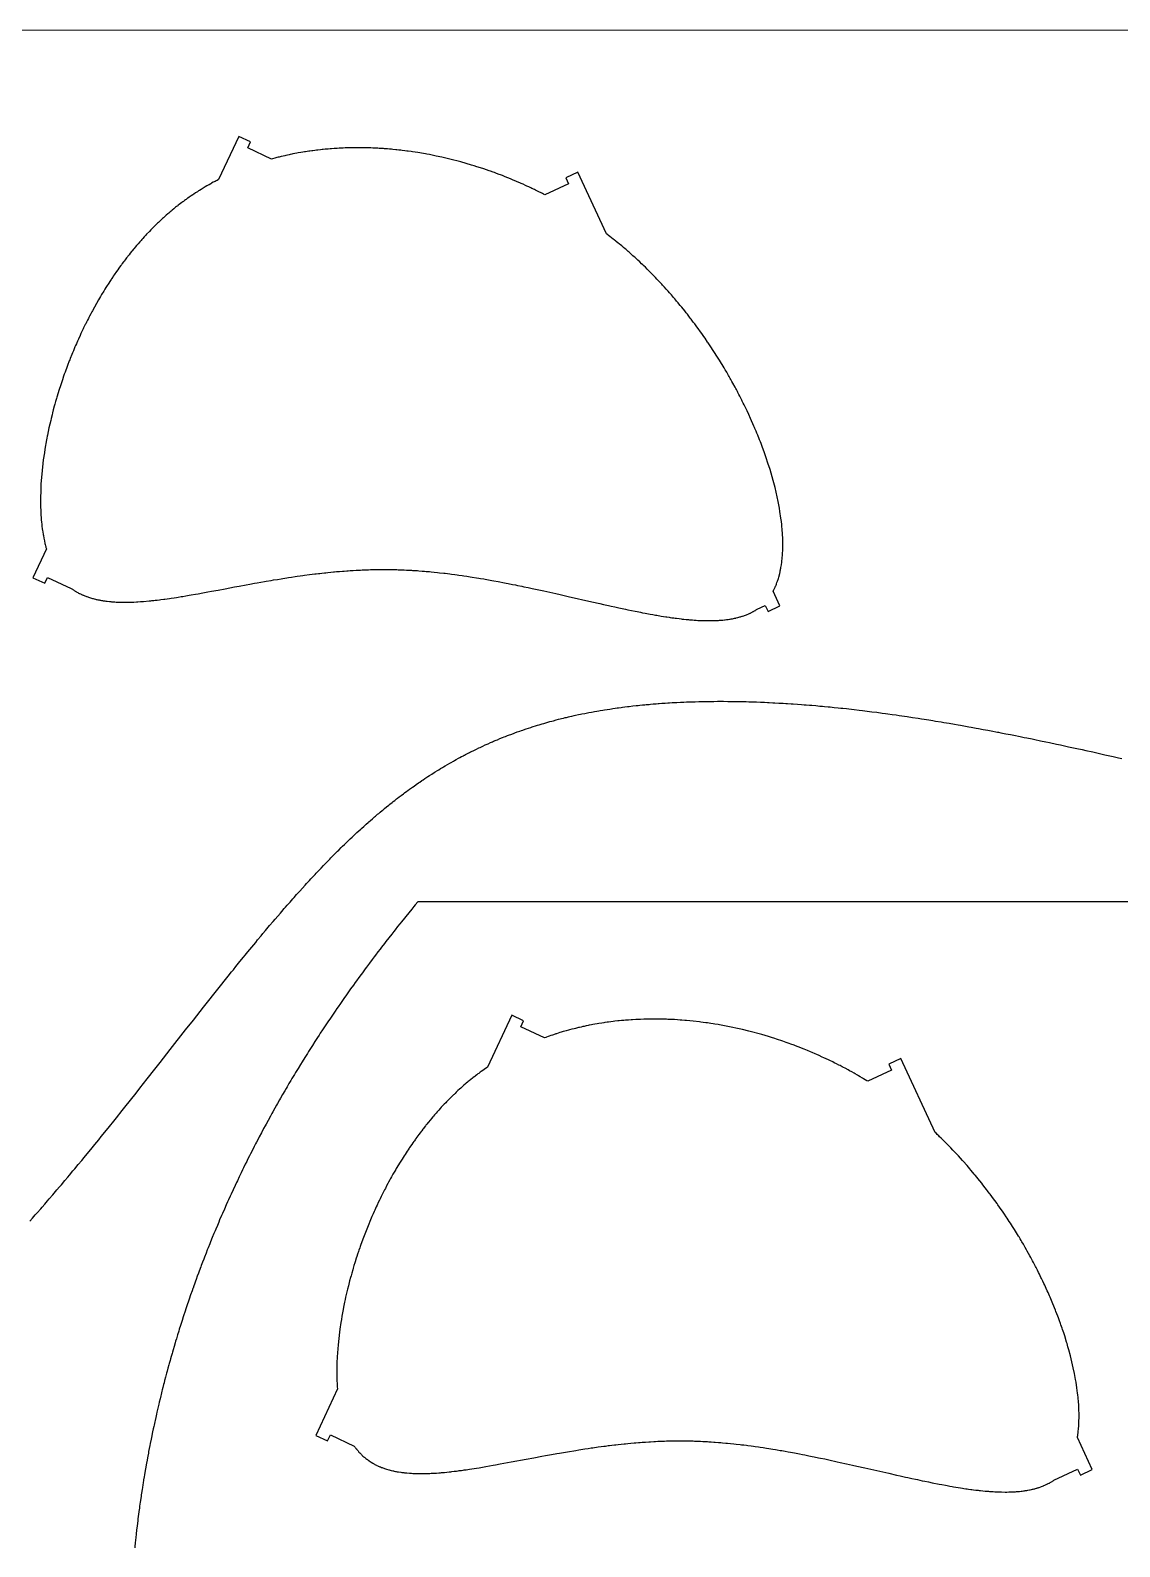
# Model space of a CAD drawing. Header units: metres. Extents: x -17 to 108, y -1 to 249.
# Drawn here: x 8.3 to 58.1, y 109.9 to 179.3 of the extents above; entities that cross this region are included whole.
import ezdxf

# ---------------------------------------------------------------- set-up
doc = ezdxf.new("R2010")
doc.units = ezdxf.units.M
doc.header["$MEASUREMENT"] = 0

msp = doc.modelspace()

# ---------------------------------------------------------------- linework, layer by layer
at = {"flags": 128}
for points in [[(84.170854, 179.272975), (3.298426, 179.271627)], [(41.532166, 152.798201), (41.90332, 152.971272), (42.030105, 152.69938), (42.57389, 152.952951), (42.263221, 153.619182), (42.276396, 153.643999), (42.285066, 153.660669), (42.302134, 153.694308), (42.310532, 153.711278), (42.327057, 153.745513), (42.34322, 153.780142), (42.353795, 153.803446), (42.374465, 153.850573), (42.382051, 153.868423), (42.396953, 153.904412), (42.411497, 153.940784), (42.420994, 153.965243), (42.43951, 154.014667), (42.45298, 154.052173), (42.461762, 154.077384), (42.47885, 154.128302), (42.487158, 154.154007), (42.503299, 154.205905), (42.51881, 154.258449), (42.547946, 154.365451), (42.55313, 154.385795), (42.563234, 154.426747), (42.572987, 154.468049), (42.579294, 154.495777), (42.59144, 154.551693), (42.600142, 154.59403), (42.60575, 154.622444), (42.616499, 154.679722), (42.621642, 154.708585), (42.631464, 154.766755), (42.64067, 154.825511), (42.657236, 154.944763), (42.662816, 154.990072), (42.666344, 155.020455), (42.672944, 155.081643), (42.676015, 155.112445), (42.6817, 155.174465), (42.686777, 155.237033), (42.695114, 155.363789), (42.696821, 155.395811), (42.699782, 155.460251), (42.702141, 155.525212), (42.705059, 155.656676), (42.705621, 155.723168), (42.704957, 155.85764), (42.701917, 155.99406), (42.688756, 156.272556), (42.68645, 156.307884), (42.681399, 156.378876), (42.675765, 156.450312), (42.66275, 156.594489), (42.655372, 156.667219), (42.638882, 156.813934), (42.620089, 156.962282), (42.575634, 157.263692), (42.549995, 157.416662), (42.491944, 157.726896), (42.349052, 158.363245), (42.264381, 158.688616), (42.171007, 159.018288), (42.121082, 159.18462), (42.069014, 159.351889), (42.04218, 159.43586), (41.929534, 159.773849), (41.870046, 159.944027), (41.808462, 160.114931), (41.776888, 160.200642), (41.712179, 160.372548), (41.679049, 160.458734), (41.645402, 160.545066), (41.628385, 160.588285), (41.559036, 160.761499), (41.523593, 160.848299), (41.48764, 160.93522), (41.469473, 160.978723), (41.432758, 161.065814), (41.41421, 161.109399), (41.386152, 161.174825), (41.23172, 161.524643), (41.151501, 161.700029), (41.069293, 161.87567), (41.027446, 161.963572), (40.942276, 162.13951), (40.898954, 162.227534), (40.855143, 162.315587), (40.833055, 162.359622), (40.743485, 162.535808), (40.697972, 162.623917), (40.651977, 162.712029), (40.628798, 162.756084), (40.58208, 162.844189), (40.558541, 162.888237), (40.523009, 162.954303), (40.426941, 163.13042), (40.378193, 163.218435), (40.328971, 163.306414), (40.304182, 163.350388), (40.254251, 163.438302), (40.229109, 163.48224), (40.191176, 163.548122), (40.140187, 163.635913), (40.114518, 163.679785), (40.075794, 163.745561), (40.017217, 163.844149), (39.804193, 164.193831), (39.69492, 164.368089), (39.583819, 164.541897), (39.527587, 164.628617), (39.413766, 164.801661), (39.35618, 164.887973), (39.298144, 164.974138), (39.268959, 165.017163), (39.151102, 165.188867), (39.091506, 165.274469), (39.031468, 165.359898), (39.001284, 165.402546), (38.940584, 165.487703), (38.910069, 165.530212), (38.864091, 165.593885), (38.740281, 165.763135), (38.677722, 165.847453), (38.61473, 165.931557), (38.583072, 165.973528), (38.519431, 166.057302), (38.487449, 166.099104), (38.439275, 166.161699), (38.374668, 166.244953), (38.342204, 166.28649), (38.293308, 166.348681), (38.219515, 166.441707), (38.087002, 166.606284), (38.020112, 166.688177), (37.952802, 166.769798), (37.91899, 166.810505), (37.851052, 166.891707), (37.816927, 166.932201), (37.765543, 166.992807), (37.696669, 167.073356), (37.662076, 167.11352), (37.609994, 167.173622), (37.531435, 167.263452), (37.461168, 167.342968), (37.425881, 167.382607), (37.372759, 167.441914), (37.292646, 167.530529), (37.212019, 167.618724), (37.171513, 167.66266), (37.026457, 167.817994), (36.953326, 167.895133), (36.879795, 167.971911), (36.84288, 168.010163), (36.768751, 168.086391), (36.731538, 168.124364), (36.675533, 168.181147), (36.600513, 168.256523), (36.562855, 168.294066), (36.506184, 168.350198), (36.420764, 168.433977), (36.344421, 168.508022), (36.306103, 168.544892), (36.248443, 168.600004), (36.161546, 168.682234), (36.074159, 168.763931), (36.030284, 168.804577), (35.951982, 168.8765), (35.912688, 168.912298), (35.853567, 168.965788), (35.764485, 169.045555), (35.674922, 169.124751), (35.629961, 169.164133), (35.539682, 169.242458), (35.494363, 169.2814), (35.426164, 169.339533), (35.340137, 169.412062), (35.282555, 169.460118), (35.244066, 169.492023), (35.166843, 169.555515), (35.108715, 169.602856), (35.069863, 169.634283), (34.991921, 169.69682), (34.952832, 169.727928), (34.874419, 169.789826), (34.795697, 169.851296), (34.743044, 169.892038), (34.707867, 169.919094), (34.637334, 169.972951), (33.326379, 172.784301), (32.782595, 172.53073), (32.90938, 172.258838), (31.821811, 171.751696), (31.756311, 171.785486), (31.712583, 171.807872), (31.624984, 171.852305), (31.581113, 171.874351), (31.581113, 171.874351), (31.493231, 171.918106), (31.405164, 171.961406), (31.346351, 171.990021), (31.228487, 172.046644), (31.184207, 172.067669), (31.095516, 172.109376), (31.006653, 172.150626), (30.947318, 172.177872), (30.828425, 172.231752), (30.739066, 172.271626), (30.679404, 172.297954), (30.559871, 172.349994), (30.500002, 172.375706), (30.380062, 172.426514), (30.259859, 172.476498), (30.018694, 172.573987), (29.973366, 172.591898), (29.88261, 172.627368), (29.791723, 172.662371), (29.73106, 172.685446), (29.609567, 172.73097), (29.518304, 172.764565), (29.457395, 172.7867), (29.335422, 172.830341), (29.27436, 172.851847), (29.152087, 172.894228), (29.029623, 172.935766), (28.78415, 173.016306), (28.722673, 173.035911), (28.599596, 173.074485), (28.476359, 173.112207), (28.229437, 173.18509), (27.981962, 173.254547), (27.48558, 173.383117), (27.236786, 173.442201), (27.112264, 173.470436), (26.863002, 173.524284), (26.738277, 173.549893), (26.613498, 173.574622), (26.551091, 173.586656), (26.426246, 173.610063), (26.363809, 173.621435), (26.27014, 173.638078), (26.020289, 173.680019), (25.895341, 173.699656), (25.770387, 173.7184), (25.70791, 173.727438), (25.582961, 173.744841), (25.520491, 173.753206), (25.426793, 173.765333), (25.301881, 173.780716), (25.239434, 173.78807), (25.14578, 173.798678), (25.052147, 173.808777), (25.005339, 173.813636), (24.880549, 173.825971), (24.818173, 173.831799), (24.724636, 173.840114), (24.631132, 173.847917), (24.584394, 173.851627), (24.490947, 173.858661), (24.444239, 173.861986), (24.374197, 173.866732), (24.249742, 173.874455), (24.187547, 173.877972), (24.094297, 173.882818), (24.001102, 173.887148), (23.954525, 173.889118), (23.861416, 173.89267), (23.814885, 173.894252), (23.745117, 173.896381), (23.652151, 173.898764), (23.605694, 173.899761), (23.53604, 173.901011), (23.431637, 173.902336), (23.18455, 173.902834), (23.061226, 173.901684), (22.938056, 173.899599), (22.876532, 173.898206), (22.753609, 173.894716), (22.692212, 173.892618), (22.600199, 173.889032), (22.477675, 173.883425), (22.416484, 173.880268), (22.324787, 173.87509), (22.233201, 173.869379), (22.18745, 173.866324), (22.065592, 173.857525), (22.004742, 173.85277), (21.913569, 173.845191), (21.82252, 173.837076), (21.777043, 173.832817), (21.686187, 173.823897), (21.640808, 173.819236), (21.572803, 173.811991), (21.452094, 173.798364), (21.391832, 173.791191), (21.301557, 173.77998), (21.211428, 173.768229), (21.166418, 173.76215), (21.076511, 173.749585), (21.031614, 173.7431), (20.964341, 173.733116), (20.874781, 173.719329), (20.83006, 173.712231), (20.763054, 173.701328), (20.662717, 173.684399), (20.544071, 173.663439), (20.484861, 173.652593), (20.396189, 173.635868), (20.307692, 173.618595), (20.263511, 173.609751), (20.175282, 173.591653), (20.131236, 173.582396), (20.065253, 173.568254), (19.977438, 173.548914), (19.933602, 173.539037), (19.867936, 173.523962), (19.769642, 173.500765), (19.682478, 173.479556), (19.63897, 173.468743), (19.573803, 173.452264), (19.476266, 173.426958), (19.37899, 173.400946), (19.330451, 173.387675), (18.242882, 173.894817), (18.369667, 174.16671), (17.825882, 174.42028), (16.906356, 172.448349), (16.835226, 172.411505), (16.799754, 172.392905), (16.746662, 172.364781), (16.667287, 172.32209), (16.588231, 172.278795), (16.548823, 172.25692), (16.47025, 172.212715), (16.431086, 172.190385), (16.372494, 172.156605), (16.294661, 172.111033), (16.255869, 172.088018), (16.197838, 172.053211), (16.111149, 172.000356), (16.034454, 171.952724), (15.996235, 171.928679), (15.939069, 171.892324), (15.853688, 171.837145), (15.768752, 171.781188), (15.726452, 171.752919), (15.651532, 171.70218), (15.614207, 171.67658), (15.558388, 171.637891), (15.502775, 171.598854), (15.475045, 171.579206), (15.419741, 171.539648), (15.392167, 171.519738), (15.350904, 171.489711), (15.29607, 171.449369), (15.268732, 171.429067), (15.227824, 171.398451), (15.166687, 171.352159), (15.105719, 171.305345), (15.065225, 171.273891), (15.038296, 171.252814), (14.9846, 171.210401), (14.94447, 171.178366), (14.864573, 171.113723), (14.785162, 171.048323), (14.732492, 171.004306), (14.697499, 170.974778), (14.627801, 170.915285), (14.588766, 170.881565), (14.511062, 170.813582), (14.433847, 170.74488), (14.382642, 170.698683), (14.348627, 170.667711), (14.280887, 170.605353), (14.205143, 170.534545), (14.154921, 170.48696), (14.121561, 170.455068), (14.055133, 170.390886), (14.005567, 170.342403), (13.972645, 170.309917), (13.907095, 170.244556), (13.874466, 170.211683), (13.809501, 170.145554), (13.744929, 170.07892), (13.616959, 169.944163), (13.581251, 169.905909), (13.510207, 169.828945), (13.439662, 169.751377), (13.392909, 169.699334), (13.361863, 169.664494), (13.300069, 169.594466), (13.231022, 169.51514), (13.18527, 169.46194), (13.154892, 169.426334), (13.094433, 169.35479), (13.04935, 169.300847), (13.04935, 169.300847), (13.019419, 169.264749), (12.959854, 169.192233), (12.930221, 169.155817), (12.871253, 169.08267), (12.812684, 169.009109), (12.696744, 168.860772), (12.632231, 168.776635), (12.589504, 168.720269), (12.561145, 168.682572), (12.504727, 168.606893), (12.462677, 168.549887), (12.43477, 168.511767), (12.379257, 168.435252), (12.351651, 168.396859), (12.296742, 168.319804), (12.242237, 168.242397), (12.134439, 168.086549), (12.094432, 168.027759), (12.067887, 167.988462), (12.015102, 167.909624), (11.988861, 167.870084), (11.936686, 167.790767), (11.884916, 167.711138), (11.7826, 167.550968), (11.757276, 167.51074), (11.706934, 167.430067), (11.657001, 167.349109), (11.558363, 167.186363), (11.509659, 167.104586), (11.413485, 166.940257), (11.318957, 166.774934), (11.134857, 166.441495), (11.1095, 166.394323), (11.059178, 166.299783), (11.009382, 166.204986), (10.976477, 166.14165), (10.954671, 166.099366), (10.91137, 166.014658), (10.863155, 165.919144), (10.831305, 165.855344), (10.810203, 165.812758), (10.768311, 165.727459), (10.737167, 165.663378), (10.716536, 165.620609), (10.675587, 165.534954), (10.655269, 165.492071), (10.61495, 165.406197), (10.575051, 165.320183), (10.496516, 165.147762), (10.453081, 165.050559), (10.424421, 164.985675), (10.405447, 164.942386), (10.367816, 164.855726), (10.33987, 164.790665), (10.321372, 164.747261), (10.284693, 164.660383), (10.266513, 164.616911), (10.230472, 164.529904), (10.194856, 164.442819), (10.124901, 164.268438), (10.099108, 164.202981), (10.082045, 164.159325), (10.048241, 164.071974), (10.0315, 164.028281), (9.998338, 163.940862), (9.965604, 163.853405), (9.901423, 163.678403), (9.885646, 163.634639), (9.854416, 163.547097), (9.823615, 163.459545), (9.763308, 163.284434), (9.733802, 163.196886), (9.676088, 163.021837), (9.620108, 162.846889), (9.513362, 162.497492), (9.494124, 162.432078), (9.481434, 162.388489), (9.456383, 162.301364), (9.419627, 162.170819), (9.39567, 162.083893), (9.349072, 161.910317), (9.315276, 161.780401), (9.293296, 161.693927), (9.250658, 161.521338), (9.230002, 161.435235), (9.190015, 161.263439), (9.1518, 161.092233), (9.080701, 160.75178), (9.072314, 160.709421), (9.055876, 160.624845), (9.039885, 160.540462), (9.009243, 160.372296), (8.994594, 160.288526), (8.966641, 160.121641), (8.940487, 159.95567), (8.893585, 159.626662), (8.872846, 159.463721), (8.836811, 159.141208), (8.786616, 158.511001), (8.772517, 158.204077), (8.765791, 157.903119), (8.765202, 157.754997), (8.766469, 157.608512), (8.767798, 157.535898), (8.777773, 157.249772), (8.785561, 157.109391), (8.79522, 156.970864), (8.800753, 156.90231), (8.813227, 156.766651), (8.82017, 156.699558), (8.827583, 156.632965), (8.831466, 156.599858), (8.848179, 156.468706), (8.857243, 156.403907), (8.866781, 156.339635), (8.871727, 156.307698), (8.881975, 156.244227), (8.887277, 156.212694), (8.895452, 156.165649), (8.918558, 156.041714), (8.930824, 155.980585), (8.943566, 155.920023), (8.950116, 155.889957), (8.963574, 155.830256), (8.970482, 155.800624), (8.981067, 155.75645), (8.995599, 155.698067), (9.003045, 155.669099), (9.014437, 155.625927), (9.032031, 155.561806), (8.414482, 154.237468), (8.958267, 153.983897), (9.085052, 154.255789), (10.172622, 153.748647), (10.204332, 153.725845), (10.225659, 153.71091), (10.23996, 153.701072), (10.268759, 153.681676), (10.290532, 153.667375), (10.305129, 153.657957), (10.334519, 153.6394), (10.349313, 153.630259), (10.379095, 153.612253), (10.409138, 153.594613), (10.429311, 153.583054), (10.470001, 153.560418), (10.49309, 153.547965), (10.508564, 153.539775), (10.539703, 153.52366), (10.555369, 153.515736), (10.586892, 153.50015), (10.61867, 153.484914), (10.639996, 153.47495), (10.682986, 153.455483), (10.699223, 153.44834), (10.731885, 153.43431), (10.764798, 153.420619), (10.78688, 153.41168), (10.831375, 153.394247), (10.865036, 153.381561), (10.887615, 153.373287), (10.933101, 153.357177), (10.956009, 153.34934), (11.002151, 153.334096), (11.048727, 153.319423), (11.143175, 153.291769), (11.170048, 153.284392), (11.2242, 153.270162), (11.27889, 153.256622), (11.315648, 153.247975), (11.340285, 153.242378), (11.389874, 153.231582), (11.446163, 153.220067), (11.483981, 153.212757), (11.509323, 153.208045), (11.560318, 153.199006), (11.598835, 153.192561), (11.624641, 153.188423), (11.676561, 153.180521), (11.702673, 153.176757), (11.755204, 153.169599), (11.808139, 153.162928), (11.915217, 153.151032), (11.97615, 153.145173), (12.017052, 153.141595), (12.044443, 153.139354), (12.099521, 153.135216), (12.141087, 153.132411), (12.16892, 153.130682), (12.224879, 153.127558), (12.253004, 153.126162), (12.309544, 153.123698), (12.366469, 153.121668), (12.481466, 153.118886), (12.524982, 153.118276), (12.554111, 153.117998), (12.612651, 153.11775), (12.701164, 153.118136), (12.701164, 153.118136), (12.760638, 153.11889), (12.880693, 153.121568), (12.971697, 153.124578), (13.032821, 153.127051), (13.15615, 153.133093), (13.218352, 153.136652), (13.34382, 153.144815), (13.470694, 153.154339), (13.728597, 153.177292), (13.802118, 153.184648), (13.851369, 153.189765), (13.950438, 153.200498), (14.000255, 153.20611), (14.100446, 153.217812), (14.201378, 153.230137), (14.269073, 153.23869), (14.405434, 153.256582), (14.456901, 153.263555), (14.56037, 153.277916), (14.66455, 153.292818), (14.734395, 153.303044), (14.875015, 153.324171), (14.981287, 153.340586), (15.052516, 153.351789), (15.195877, 153.374798), (15.268006, 153.386593), (15.41315, 153.410734), (15.559464, 153.435577), (15.657648, 153.452506), (15.855538, 153.487191), (15.96773, 153.507153), (16.193982, 153.547967), (16.422681, 153.589846), (16.576481, 153.618285), (16.887211, 153.676211), (17.202011, 153.735249), (17.627859, 153.815095), (17.843321, 153.85527), (18.169581, 153.915559), (18.334059, 153.945621), (18.554724, 153.98552), (18.665629, 154.005363), (18.832691, 154.034957), (19.000584, 154.064307), (19.084836, 154.078878), (19.310491, 154.117342), (19.423845, 154.136336), (19.594521, 154.164495), (19.765958, 154.192216), (19.851956, 154.205898), (20.024503, 154.23288), (20.111049, 154.246169), (20.2412, 154.265834), (20.415349, 154.291525), (20.502681, 154.304131), (20.633997, 154.322727), (20.765689, 154.340931), (20.831673, 154.349879), (21.067017, 154.380829), (21.18511, 154.395774), (21.303478, 154.410347), (21.362764, 154.417491), (21.481535, 154.431485), (21.541019, 154.438332), (21.630368, 154.448409), (21.749725, 154.461478), (21.809499, 154.467852), (21.899276, 154.477206), (22.034202, 154.490763), (22.154394, 154.502324), (22.214578, 154.507927), (22.304966, 154.516105), (22.44079, 154.527852), (22.5769, 154.538959), (22.645061, 154.544266), (22.766405, 154.553289), (22.827158, 154.557598), (22.918386, 154.563806), (23.055447, 154.572529), (23.192764, 154.580529), (23.261517, 154.584252), (23.399207, 154.591135), (23.468142, 154.594289), (23.571656, 154.598655), (23.694508, 154.603253), (23.756001, 154.605314), (23.848324, 154.608102), (23.986989, 154.611593), (24.125867, 154.614239), (24.195384, 154.615238), (24.334567, 154.61658), (24.404233, 154.616918), (24.508822, 154.617001), (24.601878, 154.616644), (24.648437, 154.616311), (24.718313, 154.615617), (24.82321, 154.614134), (24.928204, 154.612113), (24.980737, 154.610898), (25.062881, 154.608726), (25.117675, 154.607094), (25.227333, 154.603391), (25.282196, 154.601322), (25.391986, 154.596756), (25.501858, 154.591626), (25.57515, 154.587897), (25.624029, 154.585275), (25.72183, 154.579708), (25.776866, 154.576388), (25.886986, 154.56935), (25.997166, 154.561786), (26.070649, 154.556455), (26.217683, 154.545114), (26.328011, 154.536022), (26.401585, 154.529687), (26.54878, 154.516372), (26.622398, 154.509396), (26.769666, 154.494821), (26.916968, 154.479432), (27.015182, 154.46873), (27.211627, 154.446291), (27.266878, 154.439736), (27.377376, 154.426314), (27.487865, 154.412479), (27.561518, 154.403032), (27.708799, 154.383611), (27.819233, 154.368594), (27.89284, 154.358373), (28.040009, 154.337437), (28.113569, 154.326727), (28.260631, 154.304838), (28.407606, 154.282338), (28.505536, 154.267009), (28.701249, 154.235588), (28.811243, 154.217481), (28.884532, 154.205243), (29.031005, 154.180374), (29.104187, 154.167749), (29.250431, 154.142131), (29.396509, 154.116038), (29.493795, 154.09839), (29.688114, 154.062511), (29.760892, 154.048864), (29.90629, 154.02127), (30.051466, 153.993293), (30.148122, 153.974438), (30.341109, 153.936267), (30.485551, 153.907259), (30.581697, 153.887751), (30.773616, 153.848355), (30.869383, 153.828478), (31.060511, 153.788399), (31.251077, 153.747924), (31.630408, 153.665979), (31.772001, 153.634969), (32.054047, 153.572604), (32.334492, 153.509913), (32.52052, 153.468018), (32.890201, 153.384198), (33.978212, 153.135952), (34.333118, 153.055547), (34.508987, 153.015999), (34.741775, 152.964055), (34.857418, 152.938451), (35.029924, 152.900546), (35.201251, 152.863285), (35.286463, 152.84491), (35.512196, 152.796801), (35.624228, 152.773258), (35.791209, 152.738624), (35.956885, 152.704848), (36.039224, 152.688297), (36.202889, 152.655897), (36.284206, 152.640061), (36.40553, 152.616778), (36.566059, 152.586646), (36.645785, 152.571983), (36.764691, 152.550511), (36.882768, 152.529683), (36.941491, 152.519517), (37.148559, 152.484752), (37.251067, 152.468204), (37.35288, 152.452231), (37.403524, 152.444465), (37.504279, 152.429381), (37.554389, 152.422067), (37.629215, 152.411387), (37.728348, 152.397696), (37.777639, 152.391091), (37.85123, 152.381488), (37.960828, 152.367782), (38.057447, 152.356316), (38.105471, 152.350841), (38.177148, 152.342956), (38.283845, 152.331877), (38.389551, 152.321713), (38.442029, 152.316981), (38.534699, 152.309154), (38.534699, 152.309154), (38.580733, 152.305525), (38.649403, 152.300443), (38.717615, 152.2958), (38.751548, 152.293644), (38.819064, 152.289669), (38.852647, 152.287851), (38.902802, 152.285339), (38.96926, 152.282392), (39.002312, 152.281094), (39.051665, 152.279366), (39.125187, 152.277276), (39.297006, 152.274768), (39.381603, 152.274832), (39.465314, 152.275794), (39.506835, 152.276615), (39.589202, 152.278949), (39.630046, 152.280465), (39.690884, 152.283181), (39.771199, 152.287634), (39.811009, 152.290221), (39.870289, 152.294558), (39.929042, 152.299448), (39.95822, 152.302102), (40.035377, 152.309867), (40.073598, 152.314129), (40.13048, 152.320999), (40.18682, 152.328449), (40.214785, 152.332394), (40.270304, 152.340724), (40.297857, 152.345112), (40.338927, 152.351974), (40.411168, 152.36501), (40.446915, 152.371934), (40.500067, 152.382832), (40.552652, 152.394349), (40.578731, 152.400342), (40.63046, 152.412801), (40.656109, 152.419267), (40.694312, 152.429267), (40.744741, 152.443162), (40.769737, 152.450352), (40.806958, 152.461442), (40.843847, 152.472901), (40.862168, 152.47877), (40.926632, 152.500393), (40.958467, 152.51165), (41.00572, 152.529099), (41.052371, 152.547227), (41.07547, 152.556548), (41.121211, 152.575708), (41.143853, 152.585549), (41.177528, 152.600637), (41.207171, 152.61438), (41.221889, 152.621369), (41.243838, 152.632001), (41.27647, 152.648282), (41.308751, 152.664966), (41.32476, 152.67346), (41.353002, 152.688811), (41.367018, 152.696607), (41.387911, 152.708454), (41.418953, 152.726567), (41.449638, 152.745095), (41.464846, 152.754514), (41.494992, 152.773668), (41.50993, 152.783402), (41.532166, 152.798201)], [(8.270999, 124.813064), (8.397011, 124.954253), (8.522685, 125.095769), (8.606283, 125.190289), (8.773046, 125.379745), (8.835437, 125.450931), (8.959987, 125.593525), (9.084233, 125.73641), (9.166899, 125.831826), (9.331844, 126.023028), (9.51681, 126.238704), (9.63978, 126.382814), (9.721613, 126.479029), (9.884935, 126.67179), (10.007133, 126.816641), (10.088463, 126.91334), (10.250804, 127.107041), (10.33182, 127.204041), (10.493551, 127.398329), (10.654893, 127.59299), (10.762246, 127.722964), (10.976472, 127.983373), (11.066663, 128.09341), (11.246731, 128.313788), (11.426394, 128.534554), (11.426394, 128.534554), (11.545955, 128.681937), (11.78459, 128.977173), (11.918549, 129.143501), (12.111702, 129.384042), (12.240255, 129.54458), (12.496879, 129.866051), (12.624966, 130.026971), (12.880729, 130.34915), (13.135997, 130.671735), (13.305932, 130.886992), (13.645302, 131.317917), (13.997153, 131.765886), (14.231482, 132.064728), (14.699799, 132.662693), (15.402218, 133.559687), (15.753807, 134.007872), (16.066753, 134.405911), (16.223423, 134.604769), (16.458727, 134.902809), (16.694445, 135.200509), (16.81248, 135.349215), (17.048942, 135.646304), (17.167386, 135.794673), (17.345344, 136.016986), (17.503845, 136.214338), (17.583215, 136.312917), (17.702425, 136.460656), (17.881611, 136.68196), (18.041285, 136.878348), (18.12127, 136.97642), (18.241441, 137.12337), (18.422153, 137.343419), (18.603443, 137.562994), (18.694316, 137.672594), (18.856259, 137.867116), (18.937427, 137.964216), (19.059431, 138.109658), (19.181751, 138.254841), (19.243032, 138.327333), (19.406861, 138.520305), (19.489006, 138.616601), (19.612524, 138.760799), (19.736413, 138.904692), (19.798501, 138.97652), (19.909122, 139.104016), (19.964551, 139.167666), (20.047847, 139.263017), (20.173142, 139.405753), (20.298872, 139.548133), (20.361903, 139.619185), (20.474243, 139.745268), (20.530551, 139.808196), (20.615191, 139.902441), (20.742559, 140.043474), (20.870431, 140.184092), (20.934562, 140.254241), (21.063222, 140.394211), (21.127756, 140.464029), (21.224818, 140.56854), (21.3222, 140.672789), (21.371013, 140.724812), (21.46889, 140.828654), (21.517956, 140.88047), (21.591717, 140.958061), (21.70273, 141.07414), (21.814202, 141.189841), (21.870115, 141.247546), (21.888778, 141.266759), (21.989459, 141.369975), (22.039918, 141.42143), (22.115758, 141.498419), (22.229862, 141.613458), (22.344389, 141.72795), (22.401815, 141.784988), (22.516999, 141.898636), (22.574758, 141.955244), (22.661612, 142.039879), (22.777822, 142.152204), (22.836105, 142.208138), (22.923753, 142.291749), (23.011676, 142.375008), (23.055741, 142.416503), (23.173593, 142.526713), (23.23271, 142.581572), (23.321627, 142.66355), (23.410837, 142.745149), (23.455554, 142.785805), (23.545214, 142.866825), (23.590159, 142.907189), (23.657719, 142.967547), (23.741514, 143.041882), (23.783513, 143.078919), (23.84664, 143.13431), (23.94162, 143.217021), (24.036954, 143.299277), (24.084755, 143.340233), (24.180628, 143.421794), (24.228701, 143.462399), (24.300984, 143.523083), (24.386924, 143.594655), (24.430005, 143.630298), (24.494768, 143.683582), (24.592229, 143.763097), (24.690078, 143.842114), (24.739149, 143.881434), (24.837586, 143.959693), (24.886954, 143.99863), (24.961193, 144.056794), (25.049476, 144.125349), (25.093739, 144.15947), (25.160284, 144.210457), (25.260448, 144.286492), (25.36103, 144.361988), (25.41148, 144.399532), (25.512698, 144.474208), (25.563468, 144.51134), (25.639826, 144.566775), (25.730641, 144.632068), (25.776179, 144.664547), (25.844649, 144.713055), (25.947725, 144.785339), (26.051248, 144.857046), (26.10318, 144.892682), (26.207384, 144.963512), (26.259658, 144.998706), (26.338285, 145.051219), (26.431811, 145.11302), (26.478713, 145.143742), (26.549239, 145.189602), (26.655422, 145.257884), (26.762081, 145.325553), (26.81559, 145.359156), (26.92297, 145.425896), (26.976842, 145.459032), (27.057878, 145.508441), (27.15126, 145.564731), (27.198088, 145.5927), (27.268503, 145.634431), (27.374513, 145.696527), (27.480993, 145.758018), (27.53441, 145.788536), (27.6416, 145.849113), (27.695374, 145.879171), (27.77626, 145.923969), (27.884529, 145.983158), (27.938844, 146.012518), (28.020546, 146.056266), (28.102522, 146.099661), (28.143614, 146.121225), (28.155556, 146.127469), (28.198926, 146.150055), (28.285772, 146.194866), (28.372758, 146.239196), (28.430827, 146.268482), (28.54715, 146.326417), (28.634555, 146.36931), (28.692903, 146.39764), (28.809783, 146.453667), (28.868316, 146.481363), (28.985566, 146.536124), (29.103061, 146.590044), (29.181528, 146.625526), (29.233899, 146.648973), (29.338786, 146.695374), (29.425624, 146.733228), (29.483588, 146.758216), (29.599691, 146.807594), (29.65783, 146.831986), (29.77428, 146.880177), (29.89096, 146.927581), (29.968875, 146.958747), (30.020874, 146.979332), (30.125007, 147.020039), (30.21301, 147.053907), (30.271749, 147.076244), (30.389396, 147.120338), (30.448304, 147.142096), (30.566288, 147.185037), (30.684495, 147.227214), (30.763424, 147.254909), (30.816097, 147.273186), (30.921575, 147.309291), (30.973554, 147.326843), (31.077637, 147.361516), (31.181888, 147.395617), (31.25148, 147.418035), (31.297916, 147.43284), (31.390887, 147.462114), (31.495634, 147.494515), (31.565556, 147.515805), (31.612211, 147.529859), (31.705618, 147.557638), (31.775758, 147.578185), (31.822557, 147.591745), (31.916252, 147.61854), (31.963147, 147.631775), (32.057032, 147.657919), (32.151042, 147.683631), (32.151042, 147.683631), (32.213786, 147.700534), (32.33944, 147.73377), (32.453223, 147.763166), (32.529178, 147.782422), (32.579858, 147.795109), (32.681324, 147.820124), (32.757515, 147.838574), (32.808352, 147.850725), (32.910129, 147.874677), (32.961069, 147.886477), (33.06305, 147.90973), (33.165165, 147.932523), (33.233316, 147.947463), (33.369795, 147.97674), (33.462051, 147.996051), (33.523613, 148.008723), (33.646877, 148.03359), (33.708579, 148.045786), (33.832119, 148.069706), (33.955842, 148.093003), (34.038424, 148.108192), (34.093523, 148.118166), (34.203826, 148.137753), (34.297004, 148.153909), (34.359176, 148.164491), (34.483653, 148.185209), (34.545956, 148.195346), (34.67069, 148.215179), (34.795595, 148.234429), (34.878959, 148.246942), (34.934576, 148.255143), (35.045908, 148.271206), (35.134067, 148.283596), (35.192884, 148.291702), (35.310626, 148.307545), (35.36955, 148.315284), (35.487505, 148.3304), (35.6056, 148.345036), (35.684407, 148.354528), (35.842206, 148.372886), (35.855531, 148.374396), (36.002081, 148.390613), (36.099752, 148.401017), (36.164854, 148.407775), (36.295025, 148.420866), (36.392628, 148.430317), (36.457684, 148.436444), (36.587766, 148.448287), (36.652792, 148.454005), (36.782816, 148.465038), (36.912802, 148.47554), (36.999438, 148.482251), (37.057186, 148.486597), (37.172661, 148.494985), (37.267119, 148.501549), (37.330081, 148.505778), (37.455978, 148.513883), (37.518914, 148.517762), (37.644762, 148.525174), (37.770577, 148.532131), (37.854436, 148.53652), (38.022111, 148.544705), (38.116404, 148.548967), (38.179256, 148.551673), (38.304937, 148.556763), (38.367766, 148.559147), (38.493402, 148.563601), (38.619007, 148.567636), (38.702728, 148.570097), (38.87013, 148.574476), (38.964271, 148.576624), (39.152505, 148.580249), (39.340675, 148.582992), (39.466087, 148.584339), (39.549681, 148.585025), (39.716831, 148.585895), (39.810832, 148.586093), (39.998789, 148.58587), (40.186688, 148.584832), (40.311922, 148.583693), (40.395398, 148.582737), (40.562315, 148.580361), (40.656186, 148.578754), (40.843888, 148.574965), (41.031535, 148.570419), (41.156603, 148.566972), (41.239969, 148.564492), (41.40667, 148.559098), (41.500421, 148.555813), (41.687884, 148.548705), (41.875297, 148.540891), (42.000211, 148.535293), (42.083474, 148.531391), (42.249973, 148.523181), (42.343611, 148.518328), (42.530852, 148.508119), (42.718045, 148.497248), (42.842814, 148.489636), (42.925983, 148.484402), (43.092292, 148.473554), (43.185824, 148.46723), (43.372856, 148.454111), (43.559843, 148.440369), (43.684477, 148.430866), (43.767555, 148.424379), (43.933686, 148.411048), (44.027119, 148.40334), (44.213954, 148.38748), (44.400747, 148.371031), (44.525253, 148.359742), (44.608246, 148.352073), (44.774208, 148.336396), (44.867548, 148.327381), (45.054197, 148.308928), (45.240806, 148.289917), (45.36519, 148.276937), (45.448103, 148.268148), (45.613906, 148.250248), (45.730467, 148.237406), (45.963546, 148.211098), (46.196565, 148.183963), (46.351878, 148.16542), (46.455407, 148.152858), (46.662429, 148.127259), (46.778859, 148.112583), (47.011677, 148.082646), (47.244439, 148.051939), (47.399584, 148.03105), (47.503001, 148.01694), (47.709804, 147.988287), (47.895892, 147.962014), (48.019932, 147.944246), (48.26797, 147.908116), (48.391968, 147.889757), (48.639922, 147.852466), (48.887823, 147.814422), (49.053061, 147.788649), (49.163206, 147.771289), (49.383467, 147.736146), (49.569281, 147.706062), (49.693142, 147.685791), (49.940827, 147.64474), (50.064651, 147.623963), (50.312264, 147.581918), (50.559831, 147.539228), (50.724851, 147.510417), (50.834853, 147.491057), (51.054831, 147.451975), (51.217214, 147.422817), (51.32546, 147.403237), (51.541927, 147.363741), (51.650149, 147.343828), (51.866569, 147.303678), (52.082959, 147.263102), (52.227202, 147.235819), (52.51565, 147.180707), (52.567797, 147.170667), (52.677871, 147.149396), (52.897963, 147.106556), (53.117982, 147.063326), (53.264621, 147.034294), (53.557806, 146.975731), (53.742912, 146.938409), (53.866289, 146.913387), (54.112982, 146.86301), (54.236298, 146.837658), (54.482869, 146.786634), (54.729361, 146.735192), (54.893646, 146.700671), (55.222118, 146.631101), (55.406827, 146.591666), (55.776125, 146.512164), (56.14527, 146.431849), (56.391285, 146.37787), (56.55526, 146.341697), (56.883126, 146.268913), (57.067505, 146.227724), (57.436164, 146.144826), (57.804698, 146.061263), (58.050321, 146.0052), (58.21404, 145.967673)], [(26.020532, 139.421687), (25.897317, 139.272375), (25.835867, 139.197626), (25.743893, 139.085388), (25.606383, 138.916768), (25.469418, 138.74783), (25.401142, 138.663241), (25.265004, 138.493822), (25.197144, 138.408991), (25.095617, 138.281591), (24.975699, 138.130361), (24.915907, 138.054648), (24.826431, 137.940956), (24.692694, 137.77014), (24.559532, 137.598989), (24.493169, 137.513287), (24.360879, 137.341629), (24.294954, 137.255672), (24.196343, 137.126577), (24.079901, 136.973323), (24.021856, 136.896594), (23.93501, 136.781371), (23.805242, 136.608246), (23.676076, 136.43477), (23.611721, 136.3479), (23.483468, 136.173893), (23.419571, 136.086756), (23.324013, 135.955883), (23.211211, 135.800512), (23.154993, 135.72272), (23.070897, 135.605897), (22.945274, 135.43036), (22.820279, 135.254457), (22.758018, 135.166369), (22.633971, 134.989914), (22.572187, 134.901548), (22.479809, 134.768825), (22.370792, 134.611251), (22.316473, 134.532353), (22.235235, 134.413868), (22.113918, 134.235825), (21.993252, 134.057404), (21.933163, 133.968051), (21.813478, 133.789058), (21.753883, 133.699419), (21.664799, 133.564779), (21.5597, 133.404925), (21.507348, 133.324883), (21.429066, 133.204678), (21.312201, 133.024044), (21.196007, 132.843021), (21.138162, 132.752362), (21.02298, 132.57075), (20.965644, 132.479795), (20.879957, 132.343179), (20.7789, 132.180973), (20.728574, 132.099753), (20.653339, 131.977774), (20.54106, 131.794473), (20.429471, 131.61077), (20.373936, 131.518767), (20.263387, 131.334459), (20.208374, 131.242152), (20.126181, 131.103503), (20.040018, 130.957187), (19.9971, 130.883934), (19.93293, 130.773934), (19.837139, 130.608665), (19.741907, 130.44307), (19.6945, 130.360151), (19.600109, 130.194067), (19.553124, 130.110902), (19.482911, 129.986001), (19.389788, 129.819179), (19.343439, 129.735645), (19.274182, 129.610188), (19.170896, 129.421653), (19.079693, 129.253714), (19.034306, 129.169619), (18.966494, 129.043321), (18.865383, 128.853521), (18.765002, 128.663297), (18.715086, 128.568025), (18.63658, 128.417254), (18.597499, 128.341768), (18.539093, 128.228415), (18.45197, 128.058101), (18.365431, 127.887448), (18.322382, 127.801994), (18.236723, 127.630829), (18.194114, 127.545118), (18.130477, 127.41639), (18.046144, 127.244454), (18.004199, 127.158356), (17.941561, 127.029048), (17.84823, 126.834721), (17.765902, 126.661618), (17.724962, 126.574936), (17.663833, 126.444749), (17.572771, 126.249102), (17.482471, 126.053011), (17.437607, 125.954799), (17.358321, 125.779926), (17.318905, 125.692357), (17.260066, 125.560838), (17.172448, 125.363187), (17.085602, 125.165087), (17.042468, 125.065868), (16.956784, 124.867092), (16.914233, 124.767534), (16.850771, 124.617985), (16.78129, 124.452755), (16.74675, 124.370023), (16.695191, 124.245778), (16.618419, 124.059082), (16.542329, 123.871989), (16.50454, 123.778294), (16.429476, 123.590604), (16.392201, 123.49661), (16.336611, 123.35543), (16.263095, 123.16684), (16.226595, 123.072395), (16.17217, 122.930537), (16.118136, 122.788453), (16.091265, 122.717326), (16.020088, 122.527374), (15.984761, 122.432246), (15.932098, 122.289364), (15.879829, 122.146252), (15.853842, 122.07461), (15.802165, 121.931154), (15.776475, 121.859339), (15.738126, 121.75151), (15.730426, 121.729768), (15.696047, 121.632312), (15.627906, 121.437288), (15.560591, 121.242116), (15.516172, 121.111919), (15.486762, 121.025085), (15.428431, 120.85133), (15.363585, 120.655716), (15.320811, 120.525225), (15.292497, 120.438194), (15.236357, 120.264046), (15.194676, 120.133359), (15.167092, 120.046198), (15.112408, 119.871789), (15.085308, 119.784541), (15.031594, 119.609958), (14.978526, 119.435259), (14.943505, 119.318729), (14.920317, 119.241014), (14.874324, 119.085514), (14.828652, 118.929281), (14.798489, 118.825074), (14.778507, 118.75558), (14.738846, 118.616538), (14.709366, 118.512208), (14.68984, 118.442632), (14.651089, 118.303427), (14.631866, 118.233797), (14.593723, 118.094482), (14.555983, 117.955095), (14.531048, 117.86213), (14.481716, 117.676104), (14.44065, 117.519044), (14.413556, 117.414286), (14.39562, 117.344425), (14.36005, 117.204649), (14.333637, 117.09977), (14.316154, 117.029827), (14.281491, 116.889889), (14.264311, 116.819892), (14.230252, 116.679845), (14.196597, 116.539725), (14.174384, 116.446272), (14.130494, 116.259269), (14.087321, 116.072138), (14.066002, 115.978525), (14.03436, 115.838044), (14.003121, 115.697491), (13.987653, 115.627188), (13.957018, 115.486526), (13.941851, 115.416169), (13.91929, 115.310598), (13.889562, 115.169774), (13.874848, 115.099335), (13.852967, 114.993643), (13.82057, 114.835028), (13.782835, 114.646922), (13.764235, 114.552821), (13.736673, 114.411608), (13.709513, 114.270324), (13.696085, 114.199654), (13.669531, 114.058261), (13.656406, 113.987537), (13.636907, 113.881418), (13.611261, 113.739862), (13.59859, 113.669056), (13.59859, 113.669056), (13.579773, 113.562814), (13.551974, 113.403375), (13.519691, 113.214291), (13.503819, 113.119701), (13.480348, 112.977754), (13.457284, 112.835735), (13.445904, 112.764698), (13.423448, 112.62257), (13.412372, 112.551479), (13.39595, 112.444807), (13.374409, 112.302515), (13.363791, 112.231342), (13.348055, 112.124547), (13.324882, 111.964278), (13.298085, 111.77421), (13.284959, 111.679127), (13.265612, 111.536441), (13.246673, 111.393682), (13.237358, 111.322275), (13.219035, 111.179406), (13.210027, 111.107943), (13.196709, 111.000715), (13.179311, 110.85768), (13.170767, 110.786134), (13.158143, 110.678782), (13.139644, 110.517674), (13.118396, 110.326611), (13.108049, 110.23103), (13.092873, 110.087596), (13.078113, 109.944087), (13.070889, 109.872305)], [(91.568385, 139.423519), (26.020532, 139.421687)], [(55.100152, 112.964138), (56.187721, 113.47128), (56.314507, 113.199388), (56.858291, 113.452959), (56.176529, 114.915004), (56.185351, 114.971049), (56.190921, 115.008706), (56.194496, 115.033942), (56.201315, 115.084723), (56.20614, 115.123078), (56.209218, 115.148776), (56.215046, 115.200476), (56.217795, 115.226478), (56.222963, 115.278781), (56.227694, 115.331481), (56.235844, 115.43806), (56.23845, 115.478428), (56.240052, 115.50546), (56.242929, 115.55981), (56.244205, 115.587127), (56.246432, 115.642044), (56.248227, 115.697334), (56.250521, 115.809022), (56.250825, 115.837171), (56.251112, 115.893741), (56.250969, 115.950668), (56.2494, 116.065581), (56.247976, 116.123559), (56.24385, 116.240543), (56.238028, 116.358871), (56.22132, 116.599448), (56.213322, 116.690976), (56.207467, 116.752382), (56.194507, 116.876109), (56.187403, 116.938423), (56.171952, 117.063933), (56.154848, 117.190596), (56.115708, 117.447268), (56.093685, 117.577221), (56.044764, 117.840216), (55.989389, 118.107142), (55.859481, 118.651879), (55.785053, 118.929236), (55.745492, 119.069062), (55.704377, 119.209615), (55.683238, 119.280155), (55.594825, 119.563993), (55.548317, 119.706867), (55.500283, 119.850342), (55.475695, 119.922295), (55.425384, 120.066615), (55.399661, 120.138974), (55.360372, 120.247754), (55.306672, 120.393223), (55.279261, 120.466134), (55.237446, 120.57571), (55.194794, 120.685527), (55.173155, 120.740522), (55.054241, 121.034736), (54.992581, 121.182368), (54.92946, 121.330312), (54.897354, 121.404392), (54.832054, 121.552751), (54.798863, 121.627022), (54.7484, 121.738534), (54.67986, 121.887394), (54.645054, 121.961893), (54.592176, 122.073716), (54.538499, 122.185618), (54.511361, 122.241595), (54.438023, 122.390939), (54.400825, 122.465643), (54.344371, 122.57773), (54.287129, 122.689842), (54.258214, 122.745904), (54.199797, 122.858033), (54.170296, 122.914096), (54.125678, 122.998186), (54.04528, 123.147648), (54.004565, 123.222358), (53.94285, 123.334385), (53.880366, 123.446358), (53.848837, 123.502319), (53.785205, 123.614186), (53.753103, 123.670089), (53.704594, 123.753899), (53.639252, 123.865558), (53.606297, 123.921346), (53.556512, 124.004972), (53.506303, 124.088526), (53.48104, 124.130275), (53.298364, 124.42655), (53.205044, 124.574241), (53.110411, 124.721598), (53.062605, 124.795141), (52.966016, 124.941942), (52.917235, 125.015192), (52.843457, 125.124868), (52.743961, 125.270715), (52.693731, 125.343464), (52.617788, 125.45236), (52.541129, 125.560971), (52.502531, 125.615166), (52.398735, 125.759313), (52.346364, 125.831176), (52.267219, 125.938698), (52.187369, 126.045881), (52.147182, 126.099343), (52.066281, 126.205996), (52.025569, 126.259186), (51.964176, 126.338794), (51.854068, 126.479785), (51.798554, 126.550016), (51.71471, 126.655022), (51.63018, 126.759609), (51.587658, 126.811742), (51.502105, 126.915678), (51.459073, 126.967478), (51.394209, 127.044965), (51.307132, 127.147874), (51.263342, 127.19915), (51.197341, 127.275839), (51.130964, 127.352251), (51.097635, 127.390352), (50.978373, 127.525244), (50.9183, 127.592344), (50.82764, 127.692554), (50.736323, 127.792223), (50.690418, 127.841851), (50.598119, 127.940687), (50.551725, 127.989892), (50.48183, 128.063428), (50.38807, 128.160964), (50.340948, 128.209509), (50.269964, 128.282043), (50.198618, 128.354232), (50.162811, 128.390196), (50.066885, 128.485668), (50.018684, 128.533165), (49.946085, 128.604109), (49.873131, 128.674686), (49.83652, 128.709836), (49.763034, 128.779852), (49.726159, 128.814719), (49.670681, 128.866839), (48.095972, 132.243814), (47.552187, 131.990243), (47.678973, 131.718351), (46.591403, 131.211209), (46.553637, 131.234293), (46.477963, 131.280197), (46.402099, 131.325747), (46.35142, 131.355916), (46.249815, 131.415781), (46.173398, 131.460264), (46.122353, 131.489722), (46.020025, 131.548162), (45.968744, 131.577143), (45.86595, 131.634628), (45.76285, 131.691476), (45.69395, 131.729019), (45.555756, 131.803252), (45.477794, 131.844506), (45.425731, 131.871808), (45.321391, 131.92593), (45.269117, 131.952749), (45.164362, 132.005903), (45.059336, 132.05841), (44.989172, 132.093054), (44.848494, 132.161477), (44.795622, 132.186837), (44.689689, 132.237069), (44.583509, 132.286648), (44.512586, 132.319337), (44.370425, 132.383841), (44.263532, 132.431452), (44.192143, 132.462828), (44.049069, 132.524699), (43.977386, 132.555193), (43.833737, 132.6153), (43.68972, 132.674227), (43.400631, 132.788526), (43.291876, 132.830163), (43.219271, 132.857548), (43.073826, 132.911423), (43.000988, 132.937912), (42.85509, 132.98999), (42.708906, 133.040866), (42.415727, 133.139), (42.342273, 133.162777), (42.195181, 133.209421), (42.047858, 133.254849), (41.752565, 133.342043), (41.159725, 133.501695), (40.862373, 133.574101), (40.564528, 133.641526), (40.415451, 133.673363), (40.117047, 133.733268), (39.967746, 133.761331), (39.967746, 133.761331), (39.818393, 133.788129), (39.743701, 133.801053), (39.594295, 133.825949), (39.519584, 133.837919), (39.407511, 133.855278), (39.258075, 133.877306), (39.183359, 133.88784), (39.071292, 133.903041), (38.959237, 133.91752), (38.903216, 133.924488), (38.604535, 133.95859), (38.455277, 133.973701), (38.306092, 133.987516), (38.23153, 133.993936), (38.082474, 134.0058), (38.007984, 134.011243), (37.896299, 134.018794), (37.74749, 134.027717), (37.673133, 134.031686), (37.561661, 134.037025), (37.45027, 134.041623), (37.394607, 134.043644), (37.246281, 134.048125), (37.172181, 134.04987), (37.061114, 134.051866), (36.950151, 134.053115), (36.89471, 134.05346), (36.783913, 134.053587), (36.728558, 134.05337), (36.645581, 134.052692), (36.351129, 134.046854), (36.204261, 134.041923), (36.057648, 134.035646), (35.984441, 134.032002), (35.838234, 134.023701), (35.765237, 134.019043), (35.655878, 134.01142), (35.510329, 134.000069), (35.437672, 133.993883), (35.328835, 133.983965), (35.220182, 133.973279), (35.165927, 133.967648), (35.021482, 133.951691), (34.949391, 133.943198), (34.841424, 133.929814), (34.733664, 133.915657), (34.679863, 133.908288), (34.572423, 133.892967), (34.518785, 133.885016), (34.438433, 133.872723), (34.295901, 133.849788), (34.22479, 133.8378), (34.11832, 133.819167), (34.012092, 133.799751), (33.95907, 133.789749), (33.853214, 133.769156), (33.800382, 133.758564), (33.721253, 133.742308), (33.615976, 133.719943), (33.563438, 133.708465), (33.484755, 133.690877), (33.406226, 133.672845), (33.36702, 133.663661), (33.227937, 133.630106), (33.158585, 133.612799), (33.054798, 133.586175), (32.951304, 133.558755), (32.899668, 133.544745), (32.796623, 133.516127), (32.745215, 133.501518), (32.668248, 133.479229), (32.565899, 133.448809), (32.514843, 133.433298), (32.438409, 133.409655), (32.362158, 133.385558), (32.324101, 133.37334), (32.222844, 133.340204), (32.17234, 133.323333), (32.096743, 133.297648), (32.021338, 133.271508), (31.983708, 133.258266), (31.908595, 133.231442), (31.871112, 133.217858), (31.814981, 133.197269), (30.727411, 133.704411), (30.854197, 133.976303), (30.310412, 134.229874), (29.204244, 131.857688), (29.138497, 131.812524), (29.105729, 131.789762), (29.056709, 131.755394), (28.98348, 131.703337), (28.910614, 131.650672), (28.874317, 131.624112), (28.802, 131.570533), (28.765981, 131.543516), (28.712126, 131.502703), (28.657862, 131.461069), (28.621806, 131.433119), (28.549981, 131.376757), (28.514213, 131.348346), (28.442964, 131.291069), (28.3721, 131.233189), (28.325072, 131.194271), (28.293814, 131.168179), (28.231528, 131.115647), (28.196627, 131.085894), (28.127113, 131.025953), (28.057986, 130.965437), (28.012116, 130.924776), (27.981632, 130.897529), (27.920894, 130.842703), (27.852931, 130.780497), (27.807837, 130.73872), (27.777871, 130.710733), (27.71817, 130.654438), (27.673596, 130.611937), (27.643976, 130.58347), (27.584968, 130.526223), (27.555579, 130.497442), (27.497034, 130.439571), (27.438798, 130.381291), (27.323255, 130.263516), (27.290982, 130.230104), (27.22673, 130.162905), (27.162872, 130.095213), (27.120518, 130.049814), (27.09238, 130.019428), (27.036337, 129.958372), (26.973661, 129.889235), (26.932097, 129.842882), (26.904485, 129.811865), (26.849495, 129.749557), (26.808459, 129.702589), (26.781199, 129.671165), (26.726914, 129.608049), (26.699889, 129.576359), (26.646075, 129.512718), (26.592576, 129.44873), (26.48652, 129.319735), (26.427418, 129.246588), (26.388238, 129.197592), (26.362217, 129.164827), (26.310412, 129.099054), (26.271766, 129.049515), (26.246101, 129.01639), (26.195008, 128.949906), (26.169581, 128.916548), (26.118964, 128.849602), (26.068665, 128.782353), (25.96902, 128.646965), (25.931982, 128.595893), (25.907389, 128.561756), (25.858444, 128.493267), (25.834091, 128.458918), (25.785624, 128.390011), (25.737478, 128.320829), (25.642145, 128.181661), (25.618513, 128.146704), (25.571488, 128.076597), (25.524785, 128.006234), (25.432345, 127.864761), (25.386608, 127.793658), (25.296103, 127.650744), (25.206891, 127.50691), (25.03236, 127.216624), (25.008233, 127.175534), (24.96029, 127.093163), (24.912758, 127.010543), (24.8813, 126.955328), (24.818936, 126.84458), (24.772645, 126.761248), (24.742015, 126.705568), (24.681307, 126.593915), (24.651231, 126.537945), (24.591632, 126.425729), (24.532773, 126.313155), (24.493945, 126.237914), (24.41728, 126.086992), (24.374737, 126.00185), (24.346607, 125.944993), (24.290907, 125.83106), (24.263337, 125.773986), (24.208756, 125.659634), (24.154923, 125.545021), (24.119451, 125.468475), (24.049506, 125.31507), (24.023621, 125.257441), (23.972414, 125.142027), (23.921961, 125.026417), (23.888744, 124.949242), (23.823317, 124.794665), (23.775129, 124.67855), (23.743425, 124.601063), (23.681027, 124.445919), (23.650334, 124.368271), (23.589963, 124.212844), (23.530947, 124.057271), (23.530947, 124.057271), (23.416989, 123.745824), (23.38592, 123.658185), (23.365447, 123.599755), (23.325076, 123.482891), (23.305179, 123.424461), (23.265963, 123.307613), (23.227517, 123.190794), (23.202315, 123.112937), (23.152942, 122.957299), (23.134782, 122.898966), (23.099043, 122.78236), (23.06408, 122.665847), (23.041202, 122.588231), (22.996485, 122.433159), (22.963856, 122.317011), (22.942536, 122.239662), (22.90094, 122.085182), (22.880663, 122.008059), (22.841154, 121.854069), (22.80304, 121.700447), (22.73101, 121.394447), (22.718128, 121.337273), (22.692958, 121.223132), (22.668579, 121.109277), (22.652766, 121.03354), (22.622198, 120.882483), (22.600199, 120.769572), (22.585975, 120.694489), (22.558589, 120.544796), (22.545427, 120.470196), (22.52017, 120.321509), (22.496335, 120.173534), (22.452942, 119.879856), (22.433391, 119.734222), (22.398589, 119.445531), (22.369542, 119.160504), (22.328795, 118.602525), (22.317139, 118.330115), (22.313499, 118.195675), (22.311322, 118.062455), (22.310783, 117.996313), (22.312296, 117.73497), (22.315259, 117.606291), (22.319697, 117.478985), (22.32247, 117.415858), (22.329125, 117.290677), (22.333008, 117.228631), (22.339527, 117.136255), (21.350756, 115.015828), (21.89454, 114.762257), (22.021326, 115.03415), (23.108895, 114.527008), (23.135135, 114.489803), (23.152868, 114.465364), (23.164795, 114.449232), (23.188903, 114.417354), (23.207205, 114.39378), (23.219511, 114.378223), (23.244375, 114.347489), (23.256933, 114.332311), (23.282299, 114.302332), (23.307997, 114.272853), (23.325314, 114.253476), (23.360388, 114.21538), (23.380375, 114.194335), (23.393802, 114.180458), (23.420904, 114.153068), (23.434577, 114.139555), (23.462168, 114.11289), (23.490086, 114.086704), (23.508878, 114.069512), (23.546893, 114.03576), (23.561296, 114.023319), (23.590345, 113.998788), (23.619715, 113.974723), (23.639472, 113.958938), (23.679412, 113.927981), (23.709738, 113.905297), (23.730131, 113.890427), (23.771338, 113.861289), (23.792151, 113.847019), (23.834196, 113.819074), (23.876796, 113.791915), (23.963651, 113.739929), (23.988475, 113.725862), (24.00512, 113.716618), (24.03864, 113.69845), (24.055515, 113.689525), (24.089493, 113.671991), (24.123776, 113.654877), (24.146799, 113.643699), (24.193249, 113.621895), (24.210806, 113.613907), (24.246144, 113.598237), (24.281782, 113.582974), (24.305706, 113.573022), (24.353951, 113.553653), (24.39048, 113.53959), (24.414996, 113.530433), (24.464422, 113.512643), (24.48933, 113.504007), (24.539536, 113.487249), (24.590258, 113.471172), (24.693244, 113.441027), (24.712781, 113.43567), (24.75207, 113.425232), (24.791644, 113.41516), (24.818184, 113.408647), (24.871642, 113.396102), (24.912064, 113.387111), (24.939168, 113.381313), (24.993749, 113.370187), (25.021225, 113.364856), (25.076548, 113.354656), (25.132362, 113.345064), (25.245454, 113.327678), (25.288363, 113.321767), (25.31712, 113.318009), (25.374994, 113.310925), (25.404111, 113.307598), (25.462701, 113.301369), (25.521765, 113.295701), (25.641307, 113.28602), (25.671485, 113.28394), (25.73219, 113.28018), (25.793357, 113.27695), (25.917071, 113.27205), (25.979612, 113.270366), (26.10605, 113.268495), (26.23428, 113.268573), (26.496031, 113.274351), (26.570902, 113.277279), (26.621119, 113.279539), (26.654731, 113.28118), (26.722274, 113.284784), (26.77321, 113.287764), (26.875792, 113.294422), (26.979317, 113.301993), (27.048851, 113.307536), (27.095437, 113.311447), (27.189155, 113.319778), (27.24219, 113.324757), (27.348942, 113.335335), (27.456597, 113.346718), (27.528865, 113.354743), (27.577263, 113.360282), (27.674582, 113.371807), (27.784896, 113.385465), (27.858921, 113.394967), (27.908485, 113.401473), (28.00812, 113.414889), (28.083289, 113.425297), (28.133611, 113.432395), (28.234753, 113.446967), (28.387701, 113.469733), (28.49048, 113.48549), (28.697968, 113.518323), (28.815795, 113.537524), (28.894787, 113.550602), (29.053818, 113.577393), (29.133851, 113.591092), (29.294941, 113.619061), (29.457379, 113.647746), (29.566409, 113.667238), (29.786217, 113.707035), (29.952577, 113.737528), (30.289078, 113.799928), (30.976639, 113.92881), (31.327374, 113.994393), (31.682532, 114.060136), (31.861718, 114.092928), (32.13245, 114.141857), (32.375019, 114.184953), (32.496965, 114.206318), (32.680693, 114.238089), (32.865376, 114.269478), (32.958068, 114.285012), (33.144143, 114.315723), (33.237521, 114.330886), (33.378006, 114.353371), (33.566085, 114.382828), (33.660448, 114.397317), (33.802388, 114.418731), (33.944797, 114.439741), (34.016175, 114.450086), (34.270876, 114.485959), (34.398752, 114.503333), (34.52697, 114.520309), (34.591205, 114.528642), (34.719925, 114.54499), (34.784408, 114.553), (34.881283, 114.564805), (35.01073, 114.580141), (35.075572, 114.587631), (35.172979, 114.598638), (35.319412, 114.614622), (35.449894, 114.628282), (35.515245, 114.634913), (35.515245, 114.634913), (35.613407, 114.644605), (35.760951, 114.658557), (35.908849, 114.671784), (35.982927, 114.678118), (36.114832, 114.688908), (36.180883, 114.694072), (36.280082, 114.701525), (36.429149, 114.712028), (36.578531, 114.7217), (36.653337, 114.726217), (36.803175, 114.734597), (36.878205, 114.738454), (36.990885, 114.743817), (37.124637, 114.7495), (37.191595, 114.752064), (37.292133, 114.755557), (37.392789, 114.758619), (37.44316, 114.759987), (37.543988, 114.762391), (37.594445, 114.763425), (37.670181, 114.764765), (37.771257, 114.766151), (37.821835, 114.766671), (37.897752, 114.767232), (38.011735, 114.767573), (38.113159, 114.767367), (38.163909, 114.767081), (38.240077, 114.766423), (38.35443, 114.76491), (38.468898, 114.76276), (38.526175, 114.761443), (38.608551, 114.759264), (38.663498, 114.757626), (38.773464, 114.75391), (38.828481, 114.751833), (38.938581, 114.74725), (39.048763, 114.742099), (39.122261, 114.738354), (39.171278, 114.73572), (39.269354, 114.730129), (39.324545, 114.726795), (39.434976, 114.719725), (39.545467, 114.712127), (39.619158, 114.706772), (39.766606, 114.695378), (39.877245, 114.686245), (39.951027, 114.679881), (40.098636, 114.666503), (40.172461, 114.659495), (40.320144, 114.644852), (40.467861, 114.629391), (40.566352, 114.618639), (40.763348, 114.596095), (40.818754, 114.58951), (40.929562, 114.576025), (41.040361, 114.562126), (41.11422, 114.552635), (41.261913, 114.533124), (41.372655, 114.518038), (41.446467, 114.507769), (41.594046, 114.486737), (41.66781, 114.475979), (41.81528, 114.45399), (41.962662, 114.431389), (42.060862, 114.415991), (42.257114, 114.38443), (42.36741, 114.366243), (42.4409, 114.35395), (42.587774, 114.328972), (42.661154, 114.316292), (42.807797, 114.290563), (42.95427, 114.264359), (43.051819, 114.246636), (43.24666, 114.210606), (43.319633, 114.196902), (43.465419, 114.169194), (43.610981, 114.141102), (43.707893, 114.122171), (43.901388, 114.083848), (44.046208, 114.054726), (44.142605, 114.035142), (44.335022, 113.995595), (44.431035, 113.975644), (44.622652, 113.935416), (44.813702, 113.894795), (45.193981, 113.812564), (45.335924, 113.78145), (45.618658, 113.718883), (45.899775, 113.655999), (46.086242, 113.613981), (46.456778, 113.529932), (47.547156, 113.281152), (47.902778, 113.200631), (48.078991, 113.161039), (48.312221, 113.10905), (48.428079, 113.083431), (48.600896, 113.045512), (48.772524, 113.008246), (48.857884, 112.989874), (49.083994, 112.941785), (49.196207, 112.91826), (49.363449, 112.883663), (49.529374, 112.849937), (49.611834, 112.833415), (49.775729, 112.801085), (49.857158, 112.785289), (49.978643, 112.762072), (50.139374, 112.73204), (50.219196, 112.717433), (50.338241, 112.696051), (50.456449, 112.675322), (50.515235, 112.665208), (50.72251, 112.630648), (50.825112, 112.614213), (50.927014, 112.59836), (50.977699, 112.590657), (51.078532, 112.575704), (51.128679, 112.568459), (51.203558, 112.557884), (51.302754, 112.544342), (51.352075, 112.537814), (51.425707, 112.528331), (51.53536, 112.514812), (51.63202, 112.503521), (51.680063, 112.498137), (51.751763, 112.490391), (51.858488, 112.47953), (51.964215, 112.469596), (52.016699, 112.464982), (52.109375, 112.457373), (52.155409, 112.453857), (52.224077, 112.448947), (52.292281, 112.444481), (52.326209, 112.442416), (52.393712, 112.438626), (52.427287, 112.436903), (52.477427, 112.434534), (52.543863, 112.431785), (52.576901, 112.430587), (52.626233, 112.429012), (52.699718, 112.427157), (52.871428, 112.425234), (52.955959, 112.425605), (53.039597, 112.426884), (53.081078, 112.427868), (53.163358, 112.430534), (53.204156, 112.43222), (53.264922, 112.435195), (53.345132, 112.440004), (53.384888, 112.442773), (53.444081, 112.447387), (53.502743, 112.45256), (53.531873, 112.455358), (53.608898, 112.463515), (53.647049, 112.467976), (53.703824, 112.475152), (53.760051, 112.482913), (53.787958, 112.487015), (53.843357, 112.495666), (53.870848, 112.500217), (53.911823, 112.507325), (53.983888, 112.52081), (54.019544, 112.527962), (54.072555, 112.539207), (54.124994, 112.551079), (54.150998, 112.557252), (54.202574, 112.570075), (54.228144, 112.576726), (54.266226, 112.587006), (54.316491, 112.60128), (54.341403, 112.608662), (54.378494, 112.620044), (54.415252, 112.631799), (54.433505, 112.637817), (54.497725, 112.659978), (54.529434, 112.671509), (54.576494, 112.689374), (54.622947, 112.707927), (54.645944, 112.717462), (54.691479, 112.737057), (54.714016, 112.747117), (54.74753, 112.762538), (54.777028, 112.776581), (54.791673, 112.783722), (54.813511, 112.794581), (54.845973, 112.811208), (54.878082, 112.828241), (54.894003, 112.836912), (54.922088, 112.852579), (54.936024, 112.860535), (54.956796, 112.872622), (54.987655, 112.8911), (55.018153, 112.909996), (55.033267, 112.919602), (55.063221, 112.93913), (55.078062, 112.949053), (55.100152, 112.964138)]]:
    msp.add_lwpolyline(points, dxfattribs=at)

doc.saveas('drawing.dxf')
